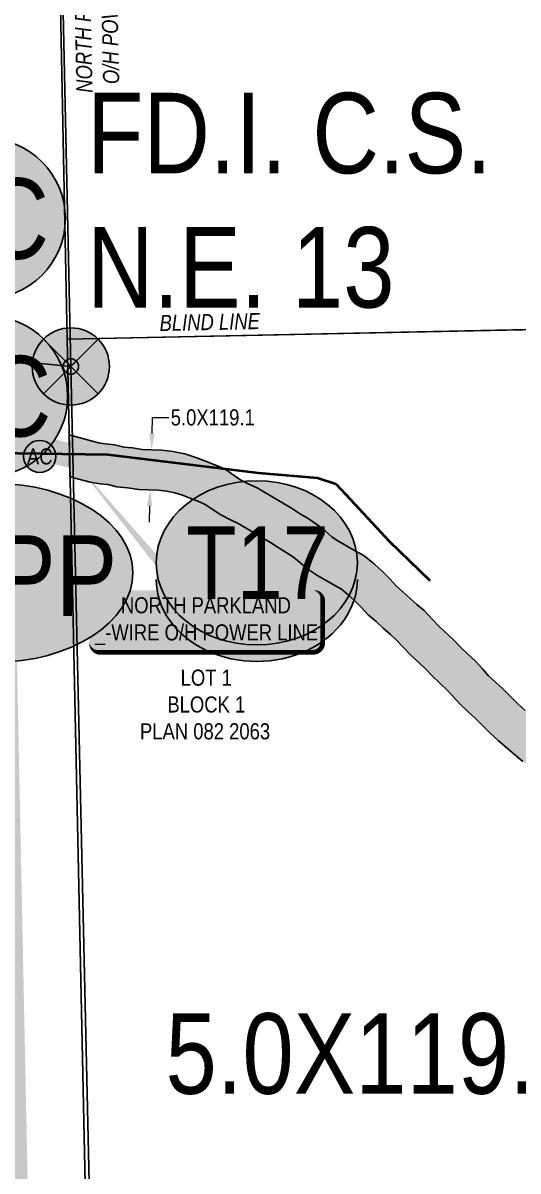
# Model space of a CAD drawing. Extents: x 88833 to 97610, y 5963373 to 5974710.
# Drawn here: x 94006.8 to 94068.3, y 5964979.7 to 5965122.3 of the extents above; entities that cross this region are included whole.
import ezdxf
from ezdxf.enums import TextEntityAlignment as Align

# ---------------------------------------------------------------- set-up
doc = ezdxf.new("R2010")
doc.units = 0
doc.header["$LTSCALE"] = 5
doc.header["$PDSIZE"] = 5
doc.linetypes.add('COOP2', pattern=[10, 5, -1, 0, -1, 0, -1, 0, -1, 0, -1])
doc.linetypes.add('DASHDOT', pattern=[25.4, 12.7, -6.35, 0, -6.35])
doc.layers.get('Defpoints').update_dxf_attribs({"color": 9})
for name, color, linetype in [('AS-POWER', 104, 'foc-POWER'), ('AS-POWER-EXISTING-PP', 72, 'Continuous'), ('AS-POWER-EXISTING-PP-1000', 72, 'Continuous'), ('AS-POWER-T-1000', 104, 'Continuous'), ('AS-ROADS', 254, 'Continuous'), ('CG-NOTES', 7, 'Continuous'), ('CG-NOTES-1000', 7, 'Continuous'), ('L-MON', 1, 'Continuous'), ('L-SEC', 7, 'Continuous'), ('L-SYMBOL-1000', 7, 'Continuous'), ('L-TITLEDB', 4, 'Continuous'), ('L-TITLEDB-T-1000', 4, 'Continuous'), ('P-APEX RECON-10m BUFFER', 51, 'COOP2'), ('P-APEX RECON-WORK AREA', 104, 'Continuous'), ('P-CROSSINGS', 250, 'Continuous')]:
    doc.layers.add(name, color=color, linetype=linetype)
for name, color, linetype, lineweight in [('AS-RECON EXISTING', 151, 'DASHDOT', 40), ('P-APEX RECON-TWS-T', 104, 'Continuous', 9), ('P-APEX RECON-TWS-T-1000', 104, 'Continuous', 9)]:
    doc.layers.add(name, color=color, linetype=linetype, lineweight=lineweight)
doc.styles.add('1.8', font='ARIALN.TTF', dxfattribs={"height": 2})
doc.styles.add('100L', font='ARIALN.TTF', dxfattribs={"height": 10})
doc.styles.add('175L', font='ARIALN.TTF', dxfattribs={"height": 2})
doc.styles.add('80', font='ARIALN.TTF', dxfattribs={"height": 10})
doc.styles.add('80CG', font='ARIALN.TTF', dxfattribs={"height": 10})
doc.styles.add('80L', font='ARIALN.TTF', dxfattribs={"height": 10})
doc.styles.add('foc-LtypeFont', font='ARIALN.TTF', dxfattribs={"height": 7.35})
doc.linetypes.add('foc-POWER', pattern='A,6,-1,["P",foc-LtypeFont,S=0.2,R=0,X=-0.625,Y=-0.75],-1.24,4', length=12.24)
doc.dimstyles.new('Compass 1 000', dxfattribs={"dimtxt": 1.8, "dimasz": 2, "dimexe": 0.2, "dimexo": 0.0625, "dimgap": 0.5, "dimtad": 0, "dimtih": 1, "dimtoh": 1, "dimzin": 0, "dimdsep": 46, "dimtxsty": '1.8', "dimcen": 0.1, "dimse1": 1, "dimse2": 1, "dimclrd": 256, "dimclrt": 256, "dimaunit": 1, "dimadec": 4, "dimazin": 0, "dimtfac": 0.06, "dimtofl": 0, "dimtmove": 0, "dimatfit": 0, "dimfxl": 0.2, "dimtolj": 1, "dimtzin": 0, "dimlwd": -1, "dimarcsym": 0})
doc.dimstyles.new('Compass 5 000', dxfattribs={"dimscale": 5, "dimtxt": 9, "dimasz": 2, "dimexe": 0.2, "dimexo": 0.0625, "dimgap": 0.5, "dimtad": 0, "dimtih": 1, "dimtoh": 1, "dimzin": 0, "dimdsep": 46, "dimtxsty": '80CG', "dimcen": 0.1, "dimse1": 1, "dimse2": 1, "dimclrd": 256, "dimclrt": 256, "dimaunit": 1, "dimadec": 4, "dimazin": 0, "dimtfac": 0.06, "dimtofl": 0, "dimtmove": 0, "dimatfit": 1, "dimfxl": 0.2, "dimtolj": 1, "dimtzin": 0, "dimlwd": -1, "dimarcsym": 0})

# ---------------------------------------------------------------- blocks, each defined once
blk = doc.blocks.new('POWERPOLE')
h = blk.add_hatch(color=255)
edge = h.paths.add_edge_path()
edge.add_arc((0, 0), 0.96, 0, 360)
at = {"linetype": 'Continuous'}
for p, q in [((0.679, -0.679), (-0.679, 0.679)), ((-0.679, -0.679), (0.679, 0.679))]:
    blk.add_line(p, q, dxfattribs=at)
blk.add_circle((0, 0), 0.96, dxfattribs=at)
blk = doc.blocks.new('*D833')
at = {"layer": 'Defpoints', "color": 0, "transparency": 16777216}
for p in [(94099.45, 5965016.46), (94097.13, 5965012.03), (94097.16, 5965012.02)]:
    blk.add_point(p, dxfattribs=at)
at = {"layer": 'P-APEX RECON-TWS-T', "transparency": 16777216}
for p, q in [((94103.98, 5965025.38), (94108.55, 5965034.27)), ((94092.56, 5965003.14), (94087.99, 5964994.24)), ((94087.99, 5964994.24), (94077.99, 5964994.24))]:
    blk.add_line(p, q, dxfattribs=at)
for points in [[(94102.5, 5965026.14), (94105.46, 5965024.61), (94099.41, 5965016.48)], [(94091.08, 5965003.9), (94094.04, 5965002.38), (94097.13, 5965012.03)]]:
    blk.add_solid(points, dxfattribs=at)
at = {"layer": 'P-APEX RECON-TWS-T', "transparency": 16777216, "insert": (94050.66, 5964994.24), "char_height": 10, "attachment_point": 5, "style": '80CG'}
blk.add_mtext('\\A1;5.0X119.1', dxfattribs=at)
blk = doc.blocks.new('Access_Point')
h = blk.add_hatch(color=255)
h.dxf.hatch_style = 1
edge = h.paths.add_edge_path()
edge.add_arc((0, 0), 9.99, 0, 360)
at = {"color": 170}
blk.add_circle((0, 0), 9.99, dxfattribs=at)
at = {"color": 170, "style": '175L'}
blk.add_text('AC', height=10, dxfattribs=at).set_placement((0, 0), align=Align.MIDDLE_CENTER)
blk = doc.blocks.new('*D834')
at = {"layer": 'Defpoints', "color": 0, "transparency": 16777216}
for p in [(94022.8, 5965069.31), (94022.83, 5965069.3), (94022.66, 5965064.31)]:
    blk.add_point(p, dxfattribs=at)
at = {"layer": 'P-APEX RECON-TWS-T-1000', "transparency": 16777216}
for p, q in [((94022.87, 5965071.3), (94022.94, 5965073.3)), ((94022.94, 5965073.3), (94024.94, 5965073.3)), ((94022.56, 5965062.31), (94022.49, 5965060.31))]:
    blk.add_line(p, q, dxfattribs=at)
for points in [[(94022.54, 5965071.32), (94023.2, 5965071.29), (94022.8, 5965069.31)], [(94022.23, 5965062.32), (94022.89, 5965062.3), (94022.63, 5965064.31)]]:
    blk.add_solid(points, dxfattribs=at)
at = {"layer": 'P-APEX RECON-TWS-T-1000', "transparency": 16777216, "insert": (94030.41, 5965073.3), "char_height": 2, "attachment_point": 5, "style": '1.8'}
blk.add_mtext('\\A1;5.0X119.1', dxfattribs=at)
blk = doc.blocks.new('*U847')
h = blk.add_hatch(color=255)
edge = h.paths.add_edge_path()
edge.add_line((-66.5, -20), (66.5, -20))
edge.add_arc((66.5, -14), 6, 270, 360)
edge.add_line((72.5, -14), (72.5, 12.5))
edge.add_arc((66.5, 12.5), 6, 0, 90)
edge.add_line((66.5, 18.5), (-66.5, 18.5))
edge.add_arc((-66.5, 12.5), 6, 90, 180)
edge.add_line((-72.5, 12.5), (-72.5, -14))
edge.add_arc((-66.5, -14), 6, 180, 270)
at = {"color": 104, "flags": 128}
blk.add_lwpolyline([(-83.35, 100.42, 0, 7.5, 0), (0, 0, 0, 0, 0)], format="xyseb", dxfattribs=at)
blk.add_lwpolyline([(-66.5, -20, 3, 3, 0), (66.5, -20, 3, 3, 0.414214), (72.5, -14, 3, 3, 0), (72.5, 12.5, 3, 0, 0.414214), (66.5, 18.5, 0, 0, 0), (-66.5, 18.5, 0, 0, 0.414214), (-72.5, 12.5, 0, 0, 0), (-72.5, -14, 0, 3, 0.414214)], format="xyseb", close=True, dxfattribs=at)
at = {"color": 104, "style": '80'}
blk.add_attdef('ENTER_TEXT_001', (-26.85, -4.92), '', height=10, dxfattribs=at)
blk = doc.blocks.new('TAPP_Access_Point')
h = blk.add_hatch(color=255)
h.dxf.hatch_style = 1
edge = h.paths.add_edge_path()
edge.add_ellipse((-0.4, 0.35), major_axis=(-17.31, 0), ratio=0.643219, start_angle=0, end_angle=360)
at = {"color": 170}
blk.add_ellipse((-0.4, 0.35), major_axis=(-17.31, 0), ratio=0.643219, dxfattribs=at)
at = {"color": 170, "style": '175L'}
blk.add_text('TAPP', height=10, dxfattribs=at).set_placement((0, 0), align=Align.MIDDLE_CENTER)
blk = doc.blocks.new('Well_proximity')
h = blk.add_hatch(color=191)
h.dxf.hatch_style = 1
edge = h.paths.add_edge_path()
edge.add_ellipse((0, 0), major_axis=(-12.5, 0), ratio=0.816297, start_angle=0, end_angle=360)
h = blk.add_hatch(color=250)
h.dxf.hatch_style = 1
edge = h.paths.add_edge_path()
edge.add_ellipse((0, -2.05), major_axis=(-12.5, 0), ratio=0.816297, start_angle=0, end_angle=180)
edge.add_line((12.5, -2.05), (12.5, 0))
edge.add_ellipse((0, 0), major_axis=(-12.5, 0), ratio=0.816297, start_angle=0, end_angle=180, ccw=False)
edge.add_line((-12.5, 0), (-12.5, -2.05))
at = {"color": 250}
blk.add_ellipse((0, 0), major_axis=(-12.5, 0), ratio=0.816297, dxfattribs=at)
blk.add_ellipse((0, -2.05), major_axis=(-12.5, 0), ratio=0.816297, start_param=0, end_param=3.141593, dxfattribs=at)
at = {"color": 250, "style": '80L'}
blk.add_attdef('CROSSING', text='', height=9, dxfattribs=at).set_placement((0.09, 0.02), align=Align.MIDDLE_CENTER)

msp = doc.modelspace()

# ---------------------------------------------------------------- hatches: boundary and pattern name
at = {"layer": 'P-APEX RECON-10m BUFFER', "transparency": 33554687}
h = msp.add_hatch(color=256, dxfattribs=at)
h.dxf.hatch_style = 1
h.paths.add_polyline_path([(94012.564, 5965071.163), (94016.233, 5965070.149), (94017.031, 5965070.027), (94018.184, 5965069.921), (94019.355, 5965069.633), (94020.422, 5965069.518), (94021.654, 5965069.345), (94024.099, 5965069.26), (94025.447, 5965069.081), (94026.926, 5965068.795), (94028.322, 5965068.349), (94029.494, 5965067.895), (94030.662, 5965067.437), (94031.934, 5965066.9), (94033.053, 5965066.1), (94033.911, 5965065.523), (94034.816, 5965065.075), (94035.906, 5965064.551), (94038.085, 5965063.29), (94039.072, 5965062.702), (94040.199, 5965062.027), (94041.188, 5965061.389), (94042.249, 5965060.738), (94043.342, 5965060.003), (94044.371, 5965059.21), (94045.256, 5965058.431), (94045.956, 5965057.966), (94048.035, 5965056.773), (94049.175, 5965056.147), (94050.488, 5965055.094), (94051.474, 5965054.162), (94052.434, 5965053.223), (94053.192, 5965052.398), (94054.037, 5965051.664), (94054.942, 5965050.822), (94055.763, 5965050.091), (94056.662, 5965049.318), (94057.692, 5965048.23), (94058.498, 5965047.384), (94060.313, 5965045.678), (94061.21, 5965044.738), (94062.038, 5965043.942), (94063.037, 5965043.033), (94063.914, 5965042.066), (94064.657, 5965041.235), (94065.478, 5965040.471), (94066.449, 5965039.587), (94067.415, 5965038.622), (94068.307, 5965037.734), (94069.195, 5965036.902), (94071.116, 5965035.255), (94072.022, 5965034.5), (94073.05, 5965033.728), (94073.908, 5965032.886), (94074.808, 5965032.131), (94075.815, 5965031.284), (94076.75, 5965030.548), (94077.801, 5965029.811), (94078.876, 5965028.912), (94079.774, 5965028.228), (94080.768, 5965027.616), (94081.926, 5965026.89), (94084.086, 5965025.359), (94085.162, 5965024.668), (94086.304, 5965023.95), (94087.455, 5965023.18), (94088.525, 5965022.449), (94089.526, 5965021.818), (94090.609, 5965021.23), (94091.748, 5965020.599), (94092.825, 5965019.948), (94093.885, 5965019.399), (94094.965, 5965018.868), (94097.088, 5965017.738), (94098.341, 5965017.045), (94099.558, 5965016.403), (94100.609, 5965015.864), (94101.737, 5965015.305), (94102.757, 5965014.771), (94103.94, 5965014.29), (94105.19, 5965013.601), (94106.225, 5965013.05), (94108.27, 5965012.106), (94109.288, 5965011.877), (94110.494, 5965011.633), (94111.664, 5965011.443), (94114.193, 5965011.14), (94112.704, 5965006.287), (94110.966, 5965006.495), (94109.598, 5965006.717), (94108.244, 5965006.991), (94106.658, 5965007.348), (94104.003, 5965008.573), (94102.809, 5965009.208), (94101.786, 5965009.773), (94100.653, 5965010.233), (94099.468, 5965010.853), (94098.359, 5965011.403), (94097.252, 5965011.971), (94095.967, 5965012.648), (94094.705, 5965013.347), (94092.688, 5965014.42), (94091.634, 5965014.939), (94090.382, 5965015.586), (94089.244, 5965016.275), (94088.207, 5965016.849), (94087, 5965017.504), (94085.781, 5965018.272), (94084.656, 5965019.042), (94083.586, 5965019.757), (94082.481, 5965020.451), (94081.29, 5965021.218), (94079.152, 5965022.732), (94078.132, 5965023.372), (94076.943, 5965024.104), (94075.758, 5965025.007), (94074.76, 5965025.842), (94073.769, 5965026.536), (94072.661, 5965027.409), (94071.593, 5965028.307), (94070.548, 5965029.184), (94069.787, 5965029.931), (94068.92, 5965030.582), (94067.891, 5965031.44), (94065.859, 5965033.181), (94064.836, 5965034.141), (94063.888, 5965035.084), (94063, 5965035.971), (94062.096, 5965036.794), (94061.086, 5965037.733), (94060.201, 5965038.723), (94059.498, 5965039.498), (94058.625, 5965040.293), (94057.67, 5965041.211), (94056.792, 5965042.131), (94054.976, 5965043.838), (94054.07, 5965044.789), (94053.21, 5965045.697), (94052.472, 5965046.332), (94051.58, 5965047.127), (94050.697, 5965047.948), (94049.704, 5965048.81), (94048.845, 5965049.744), (94048.01, 5965050.562), (94047.204, 5965051.324), (94046.39, 5965051.976), (94045.588, 5965052.416), (94043.328, 5965053.714), (94042.209, 5965054.457), (94041.192, 5965055.353), (94040.421, 5965055.947), (94039.547, 5965056.534), (94038.527, 5965057.16), (94037.562, 5965057.783), (94036.509, 5965058.413), (94035.554, 5965058.983), (94033.57, 5965060.131), (94032.626, 5965060.584), (94031.399, 5965061.192), (94030.205, 5965061.994), (94029.479, 5965062.514), (94028.779, 5965062.809), (94027.68, 5965063.24), (94026.658, 5965063.636), (94025.687, 5965063.946), (94024.643, 5965064.148), (94023.683, 5965064.276), (94021.218, 5965064.361), (94019.806, 5965064.56), (94018.486, 5965064.702), (94017.356, 5965064.98), (94016.425, 5965065.065), (94015.185, 5965065.255), (94012.675, 5965065.949)])

# ---------------------------------------------------------------- linework, layer by layer
at = {"layer": 'AS-POWER', "flags": 128}
for points in [[(94018.03, 5964844.99), (94012.78, 5965079.64), (94004.68, 5965461.86), (94002.27, 5965592.51), (93988.35, 5966244.118), (93985.825, 5966373.329)], [(93984.766, 5965082.429), (94012.78, 5965079.64)]]:
    msp.add_lwpolyline(points, dxfattribs=at)
at = {"layer": 'AS-RECON EXISTING', "flags": 128}
msp.add_lwpolyline([(93999.233, 5965068.944), (94017.361, 5965068.72), (94036.074, 5965066.448), (94043.423, 5965065.826), (94045.706, 5965065.067), (94047.521, 5965063.106), (94052.313, 5965057.924), (94065.495, 5965045.186), (94072.065, 5965038.847), (94076.231, 5965037.378), (94096.864, 5965030.155), (94106.381, 5965027.664), (94111.846, 5965026.16), (94128.06, 5965025.396), (94133.084, 5965025.162)], dxfattribs=at)
at = {"layer": 'AS-ROADS', "const_width": 7, "flags": 128}
msp.add_lwpolyline([(94020.182, 5964179.765), (94016.384, 5964372.858), (94000.133, 5965162.172), (93985.104, 5965906.543), (93958.312, 5967160.052), (93939.043, 5968064.275), (93917.295, 5969118.161), (93899.542, 5969937.457), (93880.532, 5970849.51)], dxfattribs=at)
at = {"layer": 'AS-ROADS', "const_width": 2.998}
msp.add_lwpolyline([(94070.471, 5965032.541), (94069.504, 5965033.347), (94067.527, 5965035.042), (94066.572, 5965035.937), (94065.652, 5965036.853), (94064.724, 5965037.779), (94063.787, 5965038.633), (94062.871, 5965039.484), (94062.057, 5965040.395), (94061.267, 5965041.265), (94060.331, 5965042.117), (94059.44, 5965042.974), (94058.552, 5965043.905), (94056.737, 5965045.611), (94055.881, 5965046.51), (94054.936, 5965047.508), (94054.117, 5965048.212), (94053.261, 5965048.974), (94052.367, 5965049.806), (94051.448, 5965050.604), (94050.639, 5965051.483), (94049.742, 5965052.362), (94048.846, 5965053.209), (94047.782, 5965054.061), (94046.811, 5965054.594), (94044.642, 5965055.84), (94043.733, 5965056.444), (94042.782, 5965057.281), (94041.881, 5965057.975), (94040.898, 5965058.636), (94039.858, 5965059.275), (94038.881, 5965059.905), (94037.79, 5965060.557), (94036.82, 5965061.136), (94034.738, 5965062.341), (94033.721, 5965062.83), (94032.655, 5965063.357), (94031.629, 5965064.047), (94030.707, 5965064.707), (94029.72, 5965065.123), (94028.587, 5965065.567), (94027.49, 5965065.992), (94026.306, 5965066.371), (94025.045, 5965066.615), (94023.891, 5965066.768), (94021.436, 5965066.853), (94020.114, 5965067.039), (94018.92, 5965067.168), (94017.77, 5965067.451), (94016.728, 5965067.546), (94015.709, 5965067.702), (94002, 5965071.493)], dxfattribs=at)
at = {"layer": 'L-SEC', "flags": 128}
for points in [[(94012.311, 5965083.029), (93996.098, 5965889.183)], [(94012.311, 5965083.037), (95624.834, 5965116.07)], [(94029.475, 5964278.533), (94012.31, 5965083.054)]]:
    msp.add_lwpolyline(points, dxfattribs=at)
at = {"layer": 'L-TITLEDB', "flags": 128}
msp.add_lwpolyline([(94020.885, 5964681.179), (94827.037, 5964699.043), (94818.572, 5965099.553), (94012.311, 5965083.037)], close=True, dxfattribs=at)
at = {"layer": 'P-APEX RECON-WORK AREA', "flags": 128}
msp.add_lwpolyline([(94068.92, 5965030.582), (94067.891, 5965031.44), (94065.859, 5965033.181), (94064.836, 5965034.141), (94063.888, 5965035.084), (94063, 5965035.971), (94062.096, 5965036.794), (94061.086, 5965037.733), (94060.201, 5965038.723), (94059.498, 5965039.498), (94058.625, 5965040.293), (94057.67, 5965041.211), (94056.792, 5965042.131), (94054.976, 5965043.838), (94054.07, 5965044.789), (94053.21, 5965045.697), (94052.472, 5965046.332), (94051.58, 5965047.127), (94050.697, 5965047.948), (94049.704, 5965048.81), (94048.845, 5965049.744), (94048.01, 5965050.562), (94047.204, 5965051.324), (94046.39, 5965051.976), (94045.588, 5965052.416), (94043.328, 5965053.714), (94042.209, 5965054.457), (94041.192, 5965055.353), (94040.421, 5965055.947), (94039.547, 5965056.534), (94038.527, 5965057.16), (94037.562, 5965057.783), (94036.509, 5965058.413), (94035.554, 5965058.983), (94033.57, 5965060.131), (94032.626, 5965060.584), (94031.399, 5965061.192), (94030.205, 5965061.994), (94029.479, 5965062.514), (94028.779, 5965062.809), (94027.68, 5965063.24), (94026.658, 5965063.636), (94025.687, 5965063.946), (94024.643, 5965064.148), (94023.683, 5965064.276), (94021.218, 5965064.361), (94019.806, 5965064.56), (94018.486, 5965064.702), (94017.356, 5965064.98), (94016.425, 5965065.065), (94015.185, 5965065.255), (94012.675, 5965065.949), (94012.564, 5965071.163), (94016.233, 5965070.149), (94017.031, 5965070.027), (94018.184, 5965069.921), (94019.355, 5965069.633), (94020.422, 5965069.518), (94021.654, 5965069.345), (94024.099, 5965069.26), (94025.447, 5965069.081), (94026.926, 5965068.795), (94028.322, 5965068.349), (94029.494, 5965067.895), (94030.662, 5965067.437), (94031.934, 5965066.9), (94033.053, 5965066.1), (94033.911, 5965065.523), (94034.816, 5965065.075), (94035.906, 5965064.551), (94038.085, 5965063.29), (94039.072, 5965062.702), (94040.199, 5965062.027), (94041.188, 5965061.389), (94042.249, 5965060.738), (94043.342, 5965060.003), (94044.371, 5965059.21), (94045.256, 5965058.431), (94045.956, 5965057.966), (94048.035, 5965056.773), (94049.175, 5965056.147), (94050.488, 5965055.094), (94051.474, 5965054.162), (94052.434, 5965053.223), (94053.192, 5965052.398), (94054.037, 5965051.664), (94054.942, 5965050.822), (94055.763, 5965050.091), (94056.662, 5965049.318), (94057.692, 5965048.23), (94058.498, 5965047.384), (94060.313, 5965045.678), (94061.21, 5965044.738), (94062.038, 5965043.942), (94063.037, 5965043.033), (94063.914, 5965042.066), (94064.657, 5965041.235), (94065.478, 5965040.471), (94066.449, 5965039.587), (94067.415, 5965038.622), (94068.307, 5965037.734), (94069.195, 5965036.902)], dxfattribs=at)

# ---------------------------------------------------------------- block references
at = {"layer": 'AS-POWER-EXISTING-PP', "xscale": 4.996022535000007, "yscale": 4.996022535000007, "zscale": 4.996022535000007}
msp.add_blockref('POWERPOLE', (94012.78, 5965079.64), dxfattribs=at)
at = {"layer": 'AS-POWER-EXISTING-PP-1000', "xscale": 0.9992045070000001, "yscale": 0.9992045070000001, "zscale": 0.9992045070000001}
msp.add_blockref('POWERPOLE', (94012.78, 5965079.64), dxfattribs=at)
at = {"layer": 'AS-POWER-T-1000'}
ref = msp.add_blockref('*U847', (94029.581, 5965048.141), dxfattribs=dict(at, xscale=0.1998409014, yscale=0.1998409014, zscale=0.1998409014))
ref.add_attrib('ENTER_TEXT_001', 'NORTH PARKLAND', (94019.003, 5965048.981), dxfattribs={"layer": '0', "color": 104, "height": 1.99841, "style": '80'})
ref.add_attrib('ENTER_TEXT_002', '_-WIRE O/H POWER LINE', (94015.778, 5965045.615), dxfattribs={"layer": '0', "color": 104, "height": 1.99841, "style": '80'})
at = {"layer": 'CG-NOTES', "xscale": 0.9992045070000001, "yscale": 0.9992045070000001, "zscale": 0.9992045070000001}
for name, p in [('Access_Point', (94002.119, 5965098.011)), ('Access_Point', (94002.402, 5965075.948)), ('TAPP_Access_Point', (94003.59, 5965053.662))]:
    msp.add_blockref(name, p, dxfattribs=at)
at = {"layer": 'CG-NOTES-1000', "xscale": 0.1998409014, "yscale": 0.1998409014, "zscale": 0.1998409014}
msp.add_blockref('Access_Point', (94008.916, 5965068.467), dxfattribs=at)
at = {"layer": 'P-CROSSINGS', "xscale": 0.9992045070000001, "yscale": 0.9992045070000001, "zscale": 0.9992045070000001}
msp.add_blockref('Well_proximity', (94035.877, 5965055.249), dxfattribs=at).add_auto_attribs({'CROSSING': 'T17'})

# ---------------------------------------------------------------- texts
at = {"layer": 'L-SYMBOL-1000', "insert": (94023.277, 5965086.017), "char_height": 1.99841, "attachment_point": 1, "rotation": 1.17357, "style": '175L'}
msp.add_mtext_dynamic_manual_height_columns('\\pi0.50259;{\\fArial Narrow|b0|i1|c0|p34;BLIND LINE}', width=13.4741, gutter_width=100, heights=[0], dxfattribs=at)
at = {"layer": 'L-TITLEDB-T-1000', "insert": (94021.265, 5965041.993), "char_height": 1.99841, "attachment_point": 1, "style": '100L'}
msp.add_mtext_dynamic_manual_height_columns('\\pi5.1562;LOT 1\\P\\pi3.5054;BLOCK 1\\P\\pi0.10432;PLAN 082 2063', width=16.08821, gutter_width=55, heights=[0], dxfattribs=at)

# ---------------------------------------------------------------- dimensions: what is measured, and where the dimension line sits
at = {"layer": 'P-APEX RECON-TWS-T'}
dim = msp.add_aligned_dim(p1=(94099.446, 5965016.462), p2=(94097.164, 5965012.017), distance=-0.039, text='5.0X119.1', dimstyle='Compass 5 000', dxfattribs=at)
dim.commit()
dim.dimension.update_dxf_attribs({"geometry": '*D833', "text_midpoint": (94050.665, 5964994.243)})
at = {"layer": 'P-APEX RECON-TWS-T-1000'}
dim = msp.add_aligned_dim(p1=(94022.661, 5965064.311), p2=(94022.833, 5965069.304), distance=0.032, text='5.0X119.1', dimstyle='Compass 1 000', dxfattribs=at)
dim.commit()
dim.dimension.update_dxf_attribs({"geometry": '*D834', "text_midpoint": (94030.406, 5965073.303)})

# ---------------------------------------------------------------- next in the draw order: texts
at = {"layer": 'AS-POWER-T-1000', "insert": (94013.486, 5965113.528), "char_height": 2, "attachment_point": 1, "rotation": 91.22578, "style": '100L', "bg_fill": 3, "box_fill_scale": 1.1, "bg_fill_color": 256, "bg_fill_transparency": 0}
msp.add_mtext_dynamic_manual_height_columns('\\pi0.073664;{\\fArial Narrow|b0|i1|c0|p34;NORTH PARKLAND\\P\\pi1.0805;O/H POWER LINE}', width=21.14869, gutter_width=55, heights=[0], dxfattribs=at)

# ---------------------------------------------------------------- next in the draw order: texts
at = {"layer": 'L-MON', "insert": (94014.784, 5965113.624), "char_height": 10, "attachment_point": 1, "style": '100L', "bg_fill": 3, "box_fill_scale": 1.1, "bg_fill_color": 256, "bg_fill_transparency": 0}
msp.add_mtext_dynamic_manual_height_columns('FD.I. C.S.\\PN.E. 13', width=52.42301, gutter_width=50, heights=[0], dxfattribs=at)

doc.saveas('drawing.dxf')
